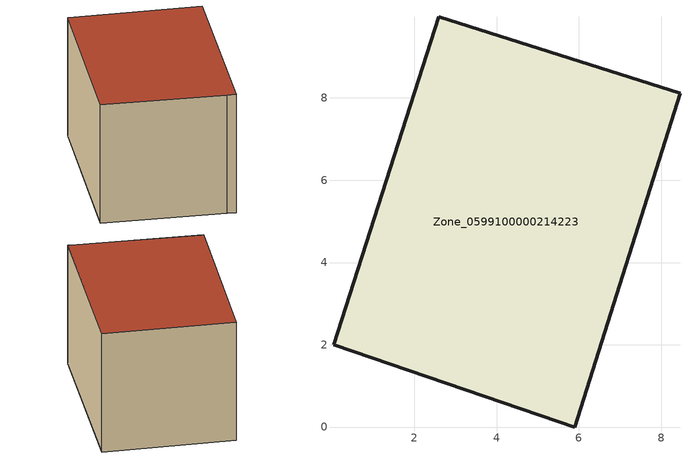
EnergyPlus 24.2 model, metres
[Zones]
Zone_0599100000214223
 floor ground (C_G): 5.51,0.12 0.04,2.01 2.6,9.97 8.46,8.11 5.9,0 z0
 wall outside (C_F): 5.9,0 8.46,8.11 2.6,9.97 0.04,2.01 5.51,0.12 5.9,0 z0:6.06
 roof outside (C_R): 0.04,2.01 5.51,0.12 5.9,0 8.46,8.11 2.6,9.97 z6.06
[BUILDING]
Pand.0599100000214223: North Axis=0; Terrain=City; Loads Convergence Tolerance Value=0.04; Temperature Convergence Tolerance Value=0.4; Solar Distribution=FullExterior; Maximum Number of Warmup Days=25; Minimum Number of Warmup Days=1
[Site:Location]
Rotterdam.The.Hague.AP_ZH_NLD Design_Conditions: Latitude=51.96; Longitude=4.45; Time Zone=1; Elevation=-4.5
[SITE:GROUNDTEMPERATURE:BUILDINGSURFACE]
18, 18, 18, 18, 18, 18, 18, 18, 18, 18, 18, 18
[MATERIAL] Thermal Absorptance=0.9; Solar Absorptance=0.7; Visible Absorptance=0.7
Name | Roughness | Thickness | Conductivity | Density | Specific Heat
G.TI.1946-1964 | MediumSmooth | 0.15 | 1 | 540 | 1210
F.TI.1946-1964 | Rough | 0.3 | 0.857143 | 1920 | 840
R.TI.1946-1964 | MediumRough | 0.2 | 0.277778 | 1500 | 1000
[CONSTRUCTION]
C_G: G.TI.1946-1964
C_F: F.TI.1946-1964
C_R: R.TI.1946-1964
[ZONE]
Zone_0599100000214223: Type=1; Multiplier=1; Ceiling Height=Autocalculate; Volume=Autocalculate; Floor Area=autocalculate; Part of Total Floor Area=Yes
[ZONEINFILTRATION:DESIGNFLOWRATE]
Infil_Zone_0599100000214223: Zone or ZoneList or Space or SpaceList=Zone_0599100000214223; Schedule=AlwaysOn; Design Flow Rate Calculation Method=Flow/Area; Flow Rate per Floor Area=0.003; Constant Term Coefficient=1; Temperature Term Coefficient=0; Velocity Term Coefficient=0; Velocity Squared Term Coefficient=0
[HVACTEMPLATE:ZONE:IDEALLOADSAIRSYSTEM]
Zone_0599100000214223: Maximum Heating Supply Air Temperature=50; Minimum Cooling Supply Air Temperature=13; Maximum Heating Supply Air Humidity Ratio=0.0156; Minimum Cooling Supply Air Humidity Ratio=0.0077; Heating Limit=NoLimit; Cooling Limit=NoLimit; Dehumidification Control Type=ConstantSensibleHeatRatio; Cooling Sensible Heat Ratio=0.7; Dehumidification Setpoint=60; Humidification Control Type=None; Humidification Setpoint=30; Outdoor Air Method=None; Outdoor Air Flow Rate per Person=0.00944; Outdoor Air Flow Rate per Zone Floor Area=0; Outdoor Air Flow Rate per Zone=0; Demand Controlled Ventilation Type=None; Outdoor Air Economizer Type=NoEconomizer; Heat Recovery Type=None; Sensible Heat Recovery Effectiveness=0.7; Latent Heat Recovery Effectiveness=0.65
[ZONECONTROL:THERMOSTAT]
ThermostatControl_Zone_0599100000214223: Zone or ZoneList=Zone_0599100000214223; Control Type Schedule=DualSetpointControlType; Control 1=Thermostat_Zone_0599100000214223; Temperature Difference Between Cutout And Setpoint=0
[THERMOSTATSETPOINT:DUALSETPOINT]
Thermostat_Zone_0599100000214223: Heating Setpoint Temperature Schedule=HeatingSetpoint_Zone_0599100000214223; Cooling Setpoint Temperature Schedule=CoolingSetpoint_Zone_0599100000214223
[SCHEDULE:COMPACT]
HeatingSetpoint_Zone_0599100000214223: Through: 12/31, For: AllDays, Until: 24:00, 21
CoolingSetpoint_Zone_0599100000214223: Through: 12/31, For: AllDays, Until: 24:00, 24
DualSetpointControlType: Through: 12/31, For: AllDays, Until: 24:00, 4
AlwaysOn: Through: 12/31, For: AllDays, Until: 24:00, 1
